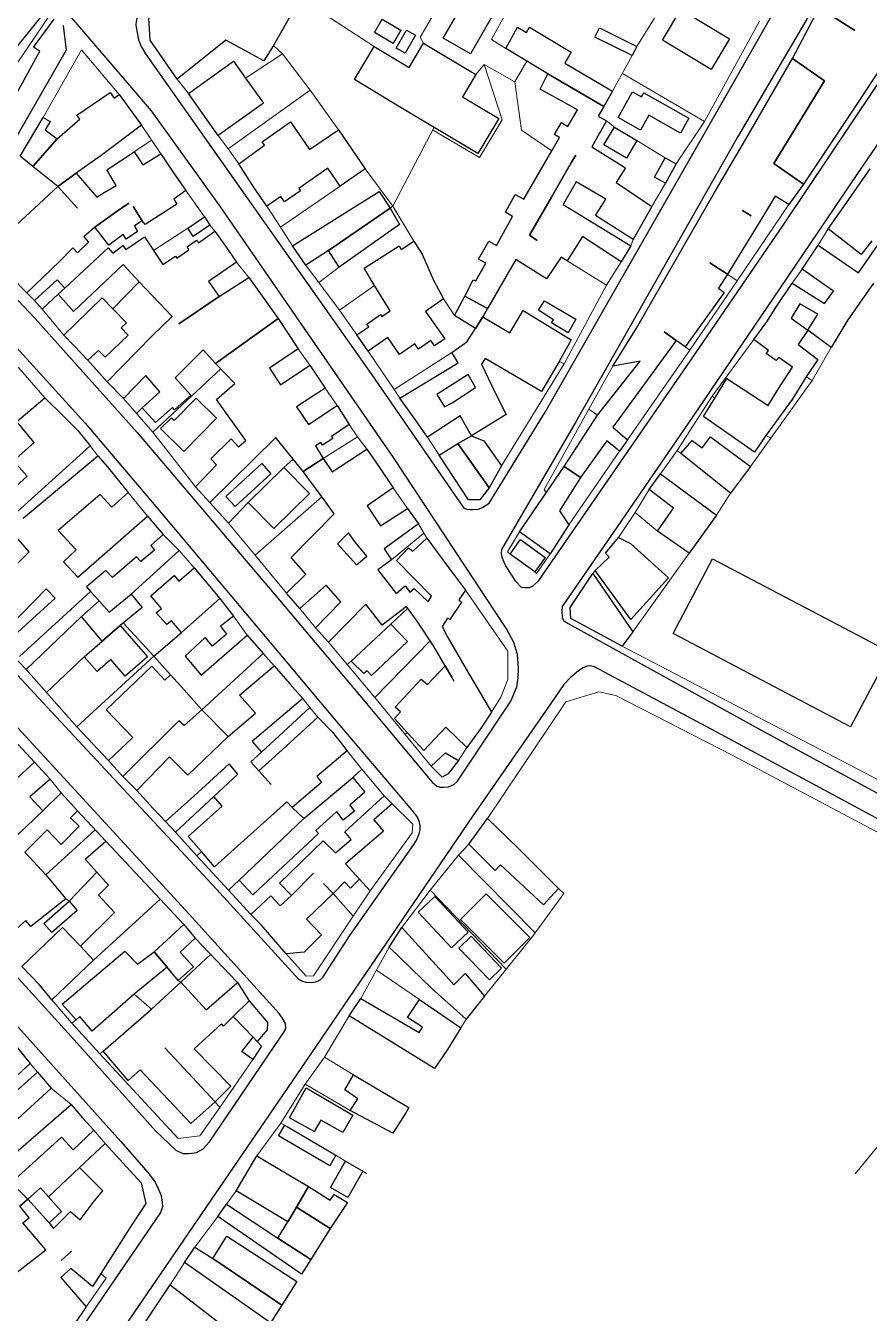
# Model space of a CAD drawing. Header units: metres. Extents: x -1319 to 2200, y -1209 to 1268.
# Drawn here: x -565.9 to -383, y 170 to 449.1 of the extents above; entities that cross this region are included whole.
import ezdxf

# ---------------------------------------------------------------- set-up
doc = ezdxf.new("R2010")
doc.units = ezdxf.units.M
for name, color, linetype, lineweight, true_color in [('CLADIRI_CONTUR', 7, 'Continuous', 25, 0x4b5962), ('PARCELE_CONTUR', 7, 'Continuous', 13, 0xb58c63), ('STRAZI', 7, 'Continuous', 25, 0xc4cccb)]:
    doc.layers.add(name, color=color, linetype=linetype, lineweight=lineweight, true_color=true_color)

msp = doc.modelspace()

# ---------------------------------------------------------------- linework, layer by layer
at = {"layer": 'CLADIRI_CONTUR'}
for points in [[(-521.8, 454.57), (-516.42, 451.51), (-515.4, 453.63), (-514.48, 455.29), (-530.92, 465.02), (-528.87, 468.51), (-526.73, 471.82), (-517.47, 466.16), (-519.48, 462.86), (-506.41, 455.02), (-509.15, 450.09), (-512.18, 444.77), (-514.28, 441.46), (-522.48, 445.91), (-533.05, 437.46), (-538.92, 445.91), (-539.22, 450.72), (-535.13, 457.99), (-533.02, 461.46), (-521.8, 454.57)], [(-417.26, 439.57), (-427.82, 445.9), (-423.83, 452.56), (-413.27, 446.24), (-417.26, 439.57)], [(-386.13, 448.01), (-386.13, 448.01), (-393.86, 452.97), (-386.13, 448.01)], [(-490.29, 447.56), (-488.6, 450.45), (-484.55, 448.08), (-486.24, 445.19), (-490.29, 447.56)], [(-481.36, 447), (-483.64, 443.08), (-485.58, 444.21), (-483.31, 448.13), (-481.36, 447)], [(-449.02, 440.95), (-438.66, 434.85), (-440.5, 431.57), (-452.68, 438.6), (-461.76, 444.11), (-459.25, 448.76), (-457.34, 447.62), (-456.65, 448.75), (-447.6, 443.33), (-449.02, 440.95)], [(-434.38, 442.6), (-442.47, 446.6), (-441.48, 448.58), (-433.4, 444.59), (-434.38, 442.6)], [(-484.46, 431.3), (-494.61, 437.37), (-490.31, 444.54), (-482.77, 440.03), (-479.62, 445.28), (-468.27, 438.48), (-471.18, 433.63), (-463.34, 428.93), (-467.87, 421.36), (-484.46, 431.3)], [(-514.33, 432.24), (-524.14, 425.26), (-528.03, 430.72), (-530.64, 434.38), (-520.83, 441.37), (-518.22, 437.71), (-514.33, 432.24)], [(-422.89, 379.48), (-424.82, 380.82), (-438.59, 362.02), (-435.4, 359.33), (-437.11, 356.87), (-439.87, 359.1), (-445.63, 351.11), (-449.12, 353.5), (-441.92, 364.67), (-432.68, 376.37), (-438.59, 375.24), (-433.44, 383.53), (-416.54, 412.9), (-410.26, 423.64), (-399.61, 441.99), (-392.68, 437.1), (-403.65, 419.22), (-397.23, 414.72), (-400.41, 410.33), (-403.36, 412.11), (-406.7, 406.65), (-406.7, 406.65), (-413.72, 395.24), (-417.55, 397.7), (-413.72, 395.24), (-415.69, 392.17), (-414.44, 391.26), (-422.89, 379.48)], [(-439.92, 428.45), (-443.17, 422.84), (-435.8, 418.29), (-437.87, 415.06), (-437.87, 415.06), (-437.87, 415.06), (-430.11, 409.91), (-434.16, 402.71), (-442.34, 407.94), (-440.11, 411.5), (-446.56, 415.23), (-449.38, 410.34), (-434.65, 401.35), (-436.77, 397.9), (-445.18, 403.35), (-448.46, 398.09), (-449.8, 398.9), (-452.96, 394.23), (-459.63, 398.39), (-465.74, 387.79), (-470.66, 390.46), (-468.89, 394.01), (-468.26, 393.73), (-466.1, 397.61), (-467.69, 398.43), (-465.45, 402.37), (-463.81, 401.42), (-460.36, 407.69), (-461.87, 408.62), (-459.73, 412.5), (-457.88, 411.5), (-451.8, 421.93), (-450.15, 424.8), (-451.26, 425.49), (-449.69, 428.09), (-448.36, 427.22), (-446.24, 430.81), (-454.36, 435.34), (-452.68, 438.6), (-440.5, 431.57), (-441.73, 429.46), (-439.92, 428.45)], [(-554.97, 417.07), (-558.94, 414.24), (-564.35, 418.52), (-559.08, 424.52), (-554.18, 428.81), (-554.81, 429.69), (-547.59, 434.6), (-546.76, 433.33), (-545.62, 434.12), (-540.77, 427.51), (-549.28, 421.16), (-554.97, 417.07)], [(-430.75, 429.65), (-432.57, 426.43), (-437.43, 429.17), (-434.31, 434.71), (-432.36, 433.62), (-431.85, 434.51), (-422.08, 429), (-423.89, 425.79), (-430.75, 429.65)], [(-560.6, 428.31), (-561.72, 426.53), (-559.08, 424.52), (-564.35, 418.52), (-567.09, 420.82), (-562.13, 429.19), (-560.6, 428.31)], [(-516.36, 413.92), (-519.68, 419.15), (-514.11, 423.16), (-514.6, 423.92), (-508.49, 428.25), (-504.36, 422.22), (-498.11, 426.53), (-492.26, 418.07), (-497.69, 414.32), (-500.36, 418.17), (-506.7, 413.79), (-506.35, 413.28), (-509.78, 410.91), (-510.56, 412.04), (-513.61, 409.93), (-516.36, 413.92)], [(-433.35, 424.18), (-435.59, 420.37), (-440.5, 423.26), (-438.25, 427.07), (-433.35, 424.18)], [(-446.62, 421.04), (-447.56, 419.47), (-451.9, 411.88), (-447.56, 419.47), (-446.62, 421.04)], [(-427.14, 414.93), (-429.52, 416.24), (-427.21, 420.44), (-424.83, 419.14), (-427.14, 414.93)], [(-505.15, 397.16), (-508.07, 401.37), (-489.28, 413.11), (-486.9, 409.49), (-500.23, 400.36), (-505.15, 397.16)], [(-456.65, 403.63), (-455.01, 402.5), (-456.65, 403.63), (-451.9, 411.88), (-456.65, 403.63)], [(-525.95, 405.84), (-529.57, 403.38), (-530.79, 405.18), (-527.17, 407.64), (-525.95, 405.84)], [(-486.9, 409.49), (-484.85, 406.01), (-497.96, 396.76), (-500.23, 400.36), (-486.9, 409.49)], [(-410.43, 409.04), (-410.43, 409.04), (-410.43, 409.04), (-410.43, 409.04)], [(-408.61, 407.88), (-410.43, 409.04), (-410.43, 409.04), (-408.61, 407.88)], [(-536.16, 397.27), (-533.4, 399.09), (-533.16, 398.67), (-530.51, 400.45), (-530.92, 401.11), (-528.87, 402.59), (-528.44, 401.99), (-524.92, 404.53), (-522.57, 401.28), (-520.2, 397.8), (-526.28, 393.62), (-523.97, 390.36), (-532.68, 384.45), (-523.97, 390.36), (-517.53, 394.49), (-511.17, 385.62), (-524.76, 375.85), (-527.45, 378.78), (-533.47, 372.72), (-530.09, 368.96), (-533.62, 365.78), (-534.11, 366.32), (-537.77, 363.03), (-540.67, 366.25), (-536.86, 369.68), (-539.84, 373.24), (-544.74, 368.27), (-548.25, 371.88), (-538.47, 381.87), (-534.12, 386), (-541.29, 393.57), (-541.29, 393.57), (-544.77, 397.34), (-555.53, 387.13), (-558.84, 390.88), (-557.41, 392.16), (-548.06, 400.89), (-547, 399.76), (-544.87, 401.4), (-544.22, 400.53), (-540.12, 403.27), (-536.16, 397.27), (-536.16, 397.27), (-536.16, 397.27)], [(-477.26, 379.64), (-478.07, 380.81), (-480.74, 378.95), (-481.52, 380.09), (-484.83, 377.79), (-487.39, 381.47), (-491.65, 378.52), (-494.09, 382.03), (-491.52, 383.82), (-491.92, 384.38), (-488.94, 386.45), (-488.66, 386.05), (-486.88, 387.29), (-490.27, 392.72), (-492.52, 396.48), (-484.91, 401.32), (-484.46, 400.54), (-481.75, 402.38), (-479.93, 399.56), (-477.51, 393.88), (-475.34, 389.84), (-479.21, 387.15), (-475.05, 381.17), (-477.26, 379.64)], [(-559.1, 393.99), (-557.41, 392.16), (-558.84, 390.88), (-562.32, 387.64), (-564, 389.47), (-559.1, 393.99)], [(-550.16, 378.7), (-552.41, 376.54), (-555.4, 379.65), (-557.68, 382.02), (-549.31, 390.07), (-547.03, 387.7), (-544.08, 384.63), (-545.2, 383.56), (-543.71, 382.01), (-548.71, 377.19), (-550.16, 378.7)], [(-470.66, 390.46), (-465.74, 387.79), (-466.74, 385.94), (-468.34, 383.41), (-472.91, 386.27), (-470.66, 390.46)], [(-446.59, 385.42), (-448.26, 382.49), (-451.91, 384.64), (-451.48, 385.33), (-454.73, 387.39), (-453.41, 389.44), (-446.59, 385.42)], [(-501.91, 358.73), (-503.06, 358.03), (-501.43, 355.27), (-505.71, 352.47), (-510.65, 358.47), (-511.64, 359.83), (-511.64, 359.83), (-525.97, 345.72), (-529.07, 349.09), (-524.55, 353.88), (-525.79, 355.19), (-521.39, 359.53), (-519.73, 357.81), (-518.17, 359.13), (-524.57, 368.07), (-520.56, 371.52), (-524.76, 375.85), (-511.17, 385.62), (-506.79, 379.05), (-513.02, 374.81), (-510.69, 371.25), (-504.33, 375.47), (-500.96, 370.48), (-507.17, 366.42), (-504.6, 362.6), (-504.6, 362.6), (-498.38, 366.71), (-495.77, 362.65), (-499.6, 360.04), (-499.33, 359.61), (-501.57, 358.17), (-501.91, 358.73)], [(-467.06, 375.69), (-467.06, 375.69), (-467.06, 375.69), (-464.07, 369.51), (-464.07, 369.51), (-461.68, 364.78), (-469.26, 360.2), (-471.72, 364.48), (-478.78, 359.85), (-481.09, 363.22), (-481.09, 363.22), (-484.75, 368.31), (-472.14, 375.96), (-473.5, 378.23), (-470.21, 380.51), (-468.34, 383.41), (-466.74, 385.94), (-462.48, 383.4), (-462.48, 383.4), (-460.91, 382.46), (-458.06, 387.31), (-447.61, 381), (-450.25, 376.25), (-454.05, 369.75), (-466.28, 376.91), (-467.06, 375.69)], [(-427.47, 382.74), (-427.47, 382.74), (-424.82, 380.82), (-427.47, 382.74)], [(-469.98, 373.49), (-476.74, 369.15), (-475.09, 366.44), (-473.42, 367.35), (-468.39, 370.68), (-469.98, 373.49)], [(-583.47, 332.6), (-586.51, 335.82), (-589.49, 338.88), (-575.31, 352.4), (-572.05, 348.93), (-570.38, 347.09), (-565.57, 351.42), (-568.57, 354.76), (-564.11, 358.72), (-567.86, 363.26), (-561.75, 368.42), (-557.74, 364.42), (-554.61, 361.29), (-554.61, 361.29), (-551.94, 357.99), (-567.69, 343.74), (-569.45, 345.89), (-583.47, 332.6)], [(-534.33, 364.1), (-533.7, 363.48), (-528.95, 368.32), (-524.54, 363.98), (-531.62, 356.78), (-536.66, 361.74), (-534.33, 364.1)], [(-469.26, 360.2), (-466.55, 359.06), (-462.73, 353.63), (-465.4, 348.93), (-472.19, 358.47), (-469.26, 360.2)], [(-485.54, 326), (-483.65, 327.64), (-482.6, 326.31), (-481.69, 327.07), (-478.61, 324.16), (-477.88, 325.42), (-485.53, 333.12), (-482.89, 335.89), (-481.97, 335.15), (-478.92, 338.01), (-474.2, 331.63), (-470.53, 326.72), (-471.99, 324.6), (-471.38, 324.13), (-473.94, 320.34), (-474.45, 320.64), (-475.58, 318.86), (-474.39, 316.46), (-470.36, 309.61), (-464.93, 300.28), (-467.28, 296.68), (-470.24, 292.61), (-474.78, 297.04), (-479.59, 291.96), (-483.22, 295.83), (-483.22, 295.83), (-485.95, 298.88), (-484.66, 300.36), (-485.76, 301.38), (-480.12, 307.44), (-478.77, 306.25), (-474.93, 310.3), (-477.44, 314.64), (-481.04, 320.02), (-481.04, 320.02), (-483.36, 323.21), (-488.59, 319.12), (-492.14, 323.69), (-500.28, 315.42), (-503.1, 318.55), (-497.56, 324.15), (-500.76, 327.78), (-506.48, 322.75), (-509.36, 326.04), (-505.14, 330.16), (-508.36, 333.77), (-499.01, 343.29), (-500.86, 345.78), (-505.71, 352.47), (-501.43, 355.27), (-499.47, 352.33), (-491.93, 357.3), (-489.31, 353.55), (-486.21, 348.93), (-491.89, 344.96), (-488.97, 340.68), (-483.12, 344.45), (-480.72, 341.06), (-488.14, 335.68), (-486.62, 333.26), (-489.54, 331.13), (-485.54, 326)], [(-467.4, 346.3), (-469.92, 346.32), (-476.23, 355.96), (-472.19, 358.47), (-465.4, 348.93), (-467.4, 346.3)], [(-408.76, 353.49), (-410.67, 350.94), (-413.08, 347.74), (-423.87, 356.37), (-421.39, 359.14), (-419.19, 357.55), (-419.19, 357.55), (-417.37, 359.97), (-408.76, 353.49)], [(-514.73, 354.16), (-512.72, 351.96), (-520.52, 344.83), (-522.53, 347.04), (-514.73, 354.16)], [(-509.92, 353.32), (-504.39, 347.68), (-512.11, 340.1), (-517.64, 345.74), (-509.92, 353.32)], [(-453.05, 347.78), (-449.12, 353.5), (-445.63, 351.11), (-450.14, 343.88), (-448.09, 340.87), (-452.18, 334.62), (-458.83, 339.35), (-453.05, 347.78)], [(-422.03, 334.77), (-428.9, 339.52), (-425.44, 344.5), (-430.7, 348.5), (-428.28, 351.96), (-416.12, 342.98), (-422.03, 334.77)], [(-491.96, 334.09), (-494.39, 337.04), (-495.94, 339.16), (-498.32, 336.76), (-498.32, 336.76), (-494.14, 332.23), (-491.96, 334.09)], [(-460.87, 334.53), (-458.58, 337.69), (-453.24, 333.82), (-455.53, 330.67), (-460.87, 334.53)], [(-426.48, 329.41), (-434.66, 320.32), (-442.39, 330.96), (-439.41, 333.84), (-440.19, 334.71), (-437.32, 338.14), (-434.77, 336.84), (-426.48, 329.41)], [(-378.47, 313.31), (-387.01, 297.07), (-425.49, 317.3), (-416.95, 333.53), (-378.47, 313.31)], [(-532.71, 328.67), (-529.41, 331.52), (-523.81, 324.88), (-532.12, 317.57), (-534.27, 320.1), (-535.32, 319.24), (-537.61, 321.82), (-536.49, 322.73), (-538.81, 325.45), (-533.7, 329.91), (-532.71, 328.67)], [(-436.55, 314.57), (-447.72, 320.55), (-447.87, 322.94), (-442.91, 330.36), (-434.21, 317.69), (-436.55, 314.57)], [(-543.03, 325.86), (-540.66, 322.96), (-545.43, 319.06), (-549.33, 315.65), (-553.84, 321.02), (-549.96, 324.41), (-547.8, 321.96), (-543.03, 325.86)], [(-523.65, 318.93), (-522.39, 317.15), (-525.41, 314.55), (-526.98, 316.44), (-531.34, 312.41), (-527.87, 308.28), (-517.89, 316.95), (-514.43, 312.96), (-527.7, 300.81), (-531.55, 305.09), (-534.52, 308.35), (-538.15, 312.38), (-532.12, 317.57), (-523.81, 324.88), (-520.86, 321.09), (-523.65, 318.93)], [(-539.52, 312.29), (-544.35, 308.08), (-547.49, 311.66), (-550.45, 309.07), (-553.23, 312.25), (-545.43, 319.06), (-539.52, 312.29)], [(-483.12, 315.6), (-490.92, 308.22), (-491.87, 309.23), (-492.57, 308.64), (-495.35, 311.35), (-486.71, 319.38), (-483.12, 315.6)], [(-548.45, 300.81), (-538.53, 310.25), (-535.75, 307.24), (-534.52, 308.35), (-531.55, 305.09), (-531.55, 305.09), (-527.7, 300.81), (-531.58, 297.37), (-532.72, 298.39), (-544.87, 286.35), (-547.93, 289.81), (-542.66, 294.75), (-548.45, 300.81)], [(-534.75, 290.56), (-530.78, 286.61), (-522.02, 294.98), (-516.08, 300.06), (-519.52, 303.97), (-512.01, 310.34), (-508.66, 306.44), (-508.66, 306.44), (-505.84, 303.22), (-516.79, 293.93), (-514.76, 291.62), (-517.08, 289.49), (-515.39, 287.58), (-512.69, 284.58), (-512.69, 284.58), (-515.39, 287.58), (-510.27, 292.14), (-502.53, 299.21), (-499.36, 295.97), (-496.21, 291.9), (-502.8, 286.34), (-501.78, 284.99), (-508.15, 279.61), (-509.26, 280.83), (-525, 266.77), (-527.77, 270.07), (-530.7, 273.35), (-523.32, 279.92), (-525.11, 282), (-519.91, 286.86), (-521.81, 289.04), (-529.46, 282.09), (-535.63, 276.59), (-538.37, 279.49), (-541.83, 283.29), (-534.75, 290.56)], [(-473.44, 307.71), (-473.07, 307), (-473.44, 307.71), (-474.93, 310.3), (-473.44, 307.71)], [(-474.26, 286.88), (-475.6, 286.2), (-477.98, 288.6), (-474.89, 291.45), (-472.03, 289.8), (-474.26, 286.88)], [(-519.59, 263.89), (-505.6, 277.25), (-495, 286.14), (-492.36, 282.95), (-495.62, 280.14), (-494.63, 278.82), (-497.05, 276.87), (-498.46, 278.75), (-503.02, 274.62), (-502.41, 273.99), (-516.67, 260.68), (-519.59, 263.89)], [(-576.78, 260.13), (-579.62, 263.19), (-577.27, 265.23), (-565.93, 275.29), (-563.77, 277.34), (-562.23, 278.87), (-558.2, 282.77), (-554.65, 278.85), (-556.19, 277.39), (-554.29, 275.56), (-558.24, 271.61), (-561.24, 274.74), (-566.11, 269.94), (-561.57, 265.04), (-557.2, 259.8), (-564.79, 253.82), (-565.86, 255.1), (-569.11, 252.19), (-571.86, 255.23), (-568.93, 258.08), (-573.39, 263.21), (-576.78, 260.13)], [(-496.77, 263.46), (-499.27, 261), (-501.35, 263.14), (-499.27, 261), (-505.03, 255.38), (-501.74, 252), (-505.56, 248.28), (-509.42, 247.9), (-514.88, 254.19), (-517.12, 256.4), (-512.78, 260.47), (-510.71, 258.27), (-508.24, 260.51), (-510.84, 263.2), (-501.41, 272.37), (-498.74, 269.8), (-495.34, 272.65), (-496.7, 274.35), (-488.21, 282.15), (-486.44, 280.42), (-490.38, 276.93), (-488.33, 274.48), (-496.59, 267.43), (-493.53, 264.05), (-495.49, 262.13), (-496.77, 263.46)], [(-469.78, 271.63), (-465.75, 277.19), (-459.16, 270.86), (-450.38, 262.07), (-453.64, 258.48), (-462.92, 267.18), (-464.11, 265.95), (-469.78, 271.63)], [(-548.55, 272.33), (-536.76, 259.77), (-541.27, 255.63), (-541.27, 255.63), (-551.19, 246.48), (-554.05, 249.52), (-546.64, 256.87), (-550.13, 260.57), (-547.94, 262.78), (-553.02, 268.38), (-548.55, 272.33)], [(-503.5, 265.34), (-503.5, 265.34), (-508.24, 260.51), (-503.5, 265.34)], [(-473.6, 249.16), (-480.82, 256.93), (-477.16, 260.32), (-469.94, 252.55), (-473.6, 249.16)], [(-462.18, 245.86), (-471.63, 255.3), (-466.03, 260.9), (-456.58, 251.46), (-462.18, 245.86)], [(-554.74, 257.28), (-560.27, 252.48), (-562.01, 254.48), (-556.48, 259.28), (-554.74, 257.28)], [(-532.83, 242.1), (-535.21, 244.99), (-538.08, 248.35), (-531.64, 254.24), (-529.13, 251.3), (-532.4, 248.24), (-529.56, 245.09), (-532.83, 242.1)], [(-557.92, 253.57), (-554.05, 249.52), (-551.19, 246.48), (-560.24, 237.91), (-562.87, 241.1), (-566.74, 245.16), (-557.92, 253.57)], [(-470.64, 243.64), (-466.4, 238.7), (-470.42, 233.76), (-477.76, 240.33), (-487.06, 249.33), (-484.31, 253.58), (-474.72, 243.07), (-473.07, 241.17), (-470.64, 243.64)], [(-471.98, 249.15), (-469.34, 251.68), (-462.71, 244.76), (-465.35, 242.23), (-471.98, 249.15)], [(-544.39, 248.48), (-541.7, 245.64), (-538.08, 248.35), (-535.21, 244.99), (-542.36, 239.13), (-542.36, 239.13), (-551.5, 231.13), (-554.2, 234.28), (-554.99, 233.56), (-558.01, 236.94), (-544.39, 248.48)], [(-517.47, 237.73), (-520.91, 234.31), (-523.04, 232.2), (-523.46, 232.7), (-529.35, 227.26), (-521.42, 219.21), (-524.83, 215.84), (-530.12, 211.12), (-541.1, 222.74), (-543.7, 220.4), (-549.12, 226.8), (-538.66, 235.9), (-532.29, 241.76), (-526.75, 235.73), (-519.98, 241.66), (-517.47, 237.73)], [(-515.73, 228.91), (-516.55, 229.79), (-520.91, 234.31), (-517.47, 237.73), (-513.5, 233.01), (-513.54, 231.4), (-515.73, 228.91)], [(-471.52, 231.87), (-474.45, 227.15), (-477.24, 223), (-495.8, 234.43), (-493.27, 238.2), (-480.6, 230.84), (-479.86, 231.97), (-483.14, 234.12), (-480.49, 237.98), (-471.52, 231.87)], [(-516.55, 229.79), (-515.73, 228.91), (-514.81, 227.88), (-516.66, 224.98), (-519.03, 226.72), (-516.55, 229.79)], [(-532.61, 224.17), (-535.77, 227.48), (-532.61, 224.17), (-524.83, 215.84), (-532.61, 224.17)], [(-560.39, 218.76), (-569.42, 210.46), (-572.46, 214.15), (-563.37, 222.27), (-560.39, 218.76)], [(-496.74, 218.4), (-494.81, 221.69), (-482.84, 214.55), (-483.45, 213.39), (-486.3, 209), (-495.52, 213.94), (-493.89, 216.49), (-496.74, 218.4)], [(-501.91, 211.84), (-503.37, 209.39), (-508.68, 212.35), (-505.06, 218.87), (-494.95, 212.9), (-497.15, 209.13), (-501.91, 211.84)], [(-498.63, 204.21), (-499.98, 201.92), (-511.07, 208.43), (-509.72, 210.72), (-498.63, 204.21)], [(-520.28, 196.49), (-518.4, 199.67), (-515.79, 204.08), (-504.55, 197.42), (-507.16, 193.01), (-509.04, 189.83), (-520.28, 196.49)], [(-499.84, 197.22), (-496.55, 202.93), (-492.79, 200.76), (-496.08, 195.05), (-499.84, 197.22)], [(-562.7, 197.14), (-558.12, 192.02), (-560.84, 189.59), (-565.42, 194.72), (-562.7, 197.14)], [(-499.91, 194.49), (-499.02, 195.72), (-496.16, 193.99), (-499.86, 188.36), (-507.16, 193.01), (-504.55, 197.42), (-499.91, 194.49)], [(-504.07, 181.66), (-506.09, 178.46), (-524.24, 190.93), (-522.4, 193.59), (-511.25, 186.27), (-504.07, 181.66)], [(-499.86, 188.36), (-504.07, 181.66), (-511.25, 186.27), (-509.04, 189.83), (-507.16, 193.01), (-499.86, 188.36)], [(-512.79, 167.91), (-531.5, 180.99), (-529.21, 184.31), (-525.33, 181.88), (-510.36, 171.72), (-512.79, 167.91)], [(-525.33, 181.88), (-522.33, 186.66), (-507.12, 176.83), (-510.36, 171.72), (-525.33, 181.88)], [(-556.02, 183.46), (-558.26, 181.44), (-556.02, 183.46), (-556.02, 183.46)], [(-527.12, 155.1), (-545.06, 160.45), (-534.59, 176.11), (-520.53, 165.31), (-527.12, 155.1)]]:
    msp.add_lwpolyline(points, close=True, dxfattribs=at)
for points in [[(-378.31, 443.24), (-385.53, 432.24), (-397.23, 414.72), (-403.65, 419.22), (-392.68, 437.1), (-392.68, 437.1), (-399.61, 441.99), (-393.86, 452.97), (-391.47, 457.03), (-388.59, 455.28), (-381.49, 466.8), (-384.48, 468.52), (-382.36, 472.29)], [(-561.78, 452.09), (-571.07, 440.53), (-575.08, 436.18), (-572.8, 433.56), (-572.8, 433.56), (-569.99, 430.49), (-562.88, 443.52), (-564.24, 444.43), (-559.77, 450.51)], [(-557.76, 449.08), (-557.14, 443.74), (-568.92, 423.25)], [(-571, 403.03), (-558.94, 414.24), (-554.69, 409.53), (-558.94, 414.24), (-554.97, 417.07), (-550.48, 411.91), (-548.91, 412.9), (-546.3, 414.46), (-548.34, 417.86), (-542.41, 421.7), (-540.51, 418.88), (-536.63, 421.28), (-533.83, 417.18), (-531.18, 413.36), (-531.18, 413.36), (-533.8, 411.48), (-533.12, 410.39), (-540.04, 405.96), (-540.63, 406.8), (-542.61, 409.9), (-540.63, 406.8), (-542.33, 405.67), (-541.64, 404.46), (-544.12, 402.83), (-544.75, 403.82), (-547.88, 401.53), (-550.92, 405.39), (-546.31, 408.73), (-543.58, 410.58), (-546.31, 408.73), (-546.31, 408.73), (-550.92, 405.39), (-553.3, 403.27), (-552.33, 402.14), (-554.68, 399.83), (-555.7, 400.89), (-558.56, 397.96), (-565.67, 391.13), (-569.04, 394.63)], [(-382.42, 402.4), (-384.69, 399.44), (-391.91, 405.04), (-388.38, 409.98), (-388.38, 409.98), (-382.76, 418.05)], [(-382.02, 393.28), (-387.59, 385.31), (-391.23, 379.31), (-396.28, 383.08), (-394.14, 386.52), (-394.14, 386.52), (-398, 388.76), (-399.88, 385.67), (-396.28, 383.08), (-398.4, 379.97), (-394.14, 376.72), (-396.68, 372.94), (-396.68, 372.94), (-399.69, 368.04), (-405.37, 360.27), (-405.37, 360.27), (-407.87, 356.63), (-418.91, 364.36), (-416.46, 368.32), (-413.89, 372.59), (-404.91, 366.77), (-402.86, 370.04), (-399.63, 375.05), (-402.58, 377.16), (-403.16, 376.5), (-405.34, 378.01), (-404.84, 378.64), (-407.97, 381.07), (-405.2, 384.91), (-403.21, 387.98), (-399.71, 393.23), (-392.68, 388.85), (-390.7, 391.56), (-397.52, 396.3), (-394.05, 401.53), (-385.31, 395.47), (-381.2, 401.41)], [(-566.47, 342.29), (-550.27, 355.84), (-548.26, 353.55), (-543.68, 347.91), (-547.27, 344.73), (-549.76, 347.43), (-558.85, 339.62), (-554.99, 335.43), (-557.72, 332.85), (-554.64, 329.52), (-539.52, 342.73), (-536.08, 338.81), (-538.77, 336.43), (-537.96, 335.41), (-540.93, 332.9), (-541.91, 333.96), (-547.11, 329.46), (-547.11, 329.46), (-548.54, 330.97), (-552.72, 327.44), (-551.84, 326.46), (-567.25, 312.3)], [(-577.91, 322.36), (-565.17, 335.03), (-568.45, 338.79)], [(-570.05, 315.35), (-559.53, 325), (-561.49, 327.03), (-572.16, 316.12)], [(-572.25, 281.91), (-563.99, 289.45), (-560.62, 285.72), (-565.01, 281.95), (-562.23, 278.87), (-562.23, 278.87), (-563.77, 277.34), (-565.93, 275.29)], [(-567.7, 227.5), (-564.92, 224.09), (-573.89, 215.95)], [(-568.05, 204.82), (-556.07, 215.21), (-553.62, 212.35), (-551.16, 209.65), (-555.65, 205.43), (-558.17, 208.18), (-569.07, 198.22)], [(-570.02, 177.14), (-561.58, 183.72), (-566.54, 189.57), (-565.19, 190.67), (-567.22, 193.19), (-565.42, 194.72), (-560.84, 189.59), (-559.87, 188.34), (-556.17, 192), (-554.12, 190.24), (-551.08, 194.31), (-549.18, 196.48), (-554.23, 201.54), (-548.7, 206.81), (-540.87, 198.28), (-539.85, 193.74), (-543.32, 188.49), (-549.62, 178.57), (-551.41, 175.78), (-556.15, 179.71), (-558.28, 177.74), (-558.28, 177.74), (-552.77, 171.34), (-556.72, 165.63)], [(-569.07, 198.22), (-565.42, 194.72), (-567.22, 193.19)]]:
    msp.add_lwpolyline(points, dxfattribs=at)
at = {"layer": 'PARCELE_CONTUR'}
for points in [[(-451.33, 470.98), (-464.93, 446.05), (-461.76, 444.11)], [(-506.41, 455.02), (-490.31, 444.54)], [(-425.97, 456.46), (-433.4, 444.59)], [(-477.05, 452.23), (-480.36, 446.6), (-479.62, 445.28)], [(-572.8, 433.56), (-560.77, 451.3)], [(-436.52, 438.72), (-418.69, 428.31), (-406.76, 450.04)], [(-562.13, 429.19), (-553.78, 443.86), (-545.62, 434.12)], [(-512.18, 444.77), (-510.19, 442.98)], [(-518.22, 437.71), (-510.19, 442.98), (-504.25, 435.06)], [(-457.22, 441.35), (-459.85, 436.87), (-458.42, 426.43), (-451.8, 421.93)], [(-434.38, 442.6), (-438.66, 434.85)], [(-459.85, 436.87), (-466.47, 440.69), (-462.55, 428.66), (-467.48, 420.49), (-477.66, 426.48)], [(-466.47, 440.69), (-468.27, 438.48)], [(-533.05, 437.46), (-530.64, 434.38)], [(-519.68, 419.15), (-522, 422.37), (-504.25, 435.06), (-498.11, 426.53)], [(-540.77, 427.51), (-536.63, 421.28)], [(-486.28, 409.94), (-477.36, 427.05)], [(-439.92, 428.45), (-438.25, 427.07)], [(-418.69, 428.31), (-424.83, 419.14)], [(-542.41, 421.7), (-538.62, 424.27)], [(-524.14, 425.26), (-522, 422.37)], [(-433.35, 424.18), (-427.21, 420.44)], [(-492.26, 418.07), (-486.28, 409.94)], [(-531.18, 413.36), (-527.17, 407.64)], [(-497.69, 414.32), (-510.63, 405.42), (-508.07, 401.37)], [(-427.14, 414.93), (-430.11, 409.91)], [(-400.41, 410.33), (-411.63, 393.78)], [(-513.61, 409.93), (-510.63, 405.42)], [(-481.75, 402.38), (-486.28, 409.94), (-486.9, 409.49)], [(-530.79, 405.18), (-538.21, 400.37)], [(-525.95, 405.84), (-524.92, 404.53)], [(-391.91, 405.04), (-394.05, 401.53)], [(-434.16, 402.71), (-434.65, 401.35)], [(-520.2, 397.8), (-517.53, 394.49)], [(-505.15, 397.16), (-497.88, 387.39)], [(-497.96, 396.76), (-502.37, 393.42)], [(-448.46, 398.09), (-439.99, 392.85), (-436.77, 397.9)], [(-397.52, 396.3), (-399.71, 393.23)], [(-547.03, 387.7), (-541.29, 393.57)], [(-413.72, 395.24), (-411.63, 393.78), (-421.87, 378.73)], [(-565.67, 391.13), (-564, 389.47)], [(-490.27, 392.72), (-497.88, 387.39), (-494.09, 382.03)], [(-439.99, 392.85), (-449.13, 375.75), (-450.25, 376.25)], [(-475.34, 389.84), (-472.91, 386.27)], [(-562.32, 387.64), (-557.68, 382.02)], [(-407.97, 381.07), (-417.06, 368.79)], [(-506.79, 379.05), (-504.33, 375.47)], [(-491.65, 378.52), (-486.01, 370.24)], [(-473.5, 378.23), (-486.01, 370.24), (-484.75, 368.31)], [(-422.89, 379.48), (-421.87, 378.73), (-435.4, 359.33)], [(-396.68, 372.94), (-395.33, 372.18), (-391.23, 379.31)], [(-569.29, 373.31), (-567.45, 374.95), (-561.75, 368.42)], [(-552.41, 376.54), (-548.25, 371.88)], [(-523.63, 374.68), (-538.35, 360.96), (-529.07, 349.09)], [(-449.13, 375.75), (-462.73, 353.63)], [(-438.59, 375.24), (-443.77, 365.98), (-441.92, 364.67)], [(-405.37, 360.27), (-404.34, 359.66), (-395.33, 372.18)], [(-500.96, 370.48), (-498.38, 366.71)], [(-423.87, 356.37), (-424.64, 356.98), (-417.06, 368.79), (-416.46, 368.32)], [(-544.74, 368.27), (-538.35, 360.96)], [(-540.67, 366.25), (-541.91, 365.04)], [(-443.77, 365.98), (-453.48, 348.53), (-453.05, 347.78)], [(-495.77, 362.65), (-493.94, 359.97), (-501.43, 355.27)], [(-551.94, 357.99), (-550.27, 355.84)], [(-493.94, 359.97), (-491.93, 357.3)], [(-478.78, 359.85), (-476.23, 355.96)], [(-408.76, 353.49), (-404.34, 359.66)], [(-509.92, 353.32), (-507.91, 355.14)], [(-437.11, 356.87), (-448.09, 340.87)], [(-424.64, 356.98), (-428.28, 351.96)], [(-486.21, 348.93), (-483.12, 344.45)], [(-543.68, 347.91), (-539.52, 342.73)], [(-509.36, 326.04), (-516.16, 334.29), (-501.7, 346.94)], [(-430.7, 348.5), (-433.75, 343.58), (-428.9, 339.52)], [(-413.08, 347.74), (-416.12, 342.98)], [(-525.97, 345.72), (-521.97, 341.24)], [(-517.64, 345.74), (-521.97, 341.24), (-516.16, 334.29)], [(-437.32, 338.14), (-433.75, 343.58)], [(-480.72, 341.06), (-478.92, 338.01)], [(-536.08, 338.81), (-532.66, 335.28)], [(-486.62, 333.26), (-479.54, 339.07)], [(-458.83, 339.35), (-461.43, 335.01), (-460.87, 334.53)], [(-543.03, 325.86), (-532.66, 335.28), (-529.41, 331.52)], [(-452.18, 334.62), (-455.16, 330.35), (-455.53, 330.67)], [(-422.03, 334.77), (-434.21, 317.69)], [(-442.39, 330.96), (-442.91, 330.36)], [(-470.53, 326.72), (-461.39, 313.51), (-461.39, 307.33), (-462.84, 303.55), (-464.93, 300.28)], [(-551.84, 326.46), (-549.96, 324.41)], [(-572.16, 316.12), (-565.83, 309.5), (-553.84, 321.02)], [(-520.86, 321.09), (-517.89, 316.95)], [(-506.48, 322.75), (-503.1, 318.55)], [(-486.71, 319.38), (-483.05, 322.79)], [(-538.15, 312.38), (-544.76, 319.6)], [(-500.28, 315.42), (-490.22, 303.47)], [(-478.17, 315.74), (-490.22, 303.47), (-483.61, 295.43)], [(-514.43, 312.96), (-512.01, 310.34)], [(-436.55, 314.57), (-367.61, 278.59)], [(-553.23, 312.25), (-561.4, 304.52), (-565.83, 309.5)], [(-538.15, 312.38), (-554.83, 297.07), (-547.93, 289.81)], [(-495.35, 311.35), (-496.2, 310.58)], [(-561.4, 304.52), (-554.83, 297.07)], [(-465.75, 277.19), (-448.79, 302.52), (-441.61, 304.71), (-437.95, 303.87), (-412.7, 290.97)], [(-514.76, 291.62), (-504.27, 301.28), (-505.84, 303.22)], [(-527.7, 300.81), (-522.02, 294.98)], [(-504.27, 301.28), (-502.53, 299.21)], [(-483.22, 295.83), (-483.61, 295.43), (-477.98, 288.6)], [(-567.53, 293.27), (-563.99, 289.45)], [(-496.21, 291.9), (-493.05, 287.88)], [(-470.24, 292.61), (-472.03, 289.8)], [(-412.7, 290.97), (-327.31, 245.75)], [(-495, 286.14), (-493.05, 287.88), (-488.21, 282.15)], [(-560.62, 285.72), (-558.2, 282.77)], [(-544.87, 286.35), (-541.83, 283.29)], [(-525.11, 282), (-533.41, 274.27), (-528.82, 269.16)], [(-508.15, 279.61), (-505.6, 277.25)], [(-486.44, 280.42), (-481.94, 276), (-482.13, 274.09), (-491.18, 261.54)], [(-554.65, 278.85), (-548.55, 272.33)], [(-535.63, 276.59), (-533.41, 274.27)], [(-561.57, 265.04), (-550.82, 274.76)], [(-469.78, 271.63), (-472.05, 269.29), (-455.43, 252.43)], [(-527.77, 270.07), (-528.82, 269.16), (-521.95, 261.69)], [(-478.19, 261.68), (-472.05, 269.29)], [(-556.48, 259.28), (-550.48, 265.58)], [(-519.59, 263.89), (-521.95, 261.69), (-517.12, 256.4)], [(-493.53, 264.05), (-491.18, 261.54), (-494.92, 256.03)], [(-557.2, 259.8), (-556.48, 259.28)], [(-536.76, 259.77), (-531.64, 254.24)], [(-509.42, 247.9), (-505.11, 243.08), (-503.51, 243.12), (-494.92, 256.03), (-499.27, 261)], [(-461.71, 244.54), (-478.19, 261.68), (-484.31, 253.58)], [(-466.4, 238.7), (-456.01, 251.64), (-449.2, 260.93), (-450.38, 262.07)], [(-529.13, 251.3), (-519.98, 241.66)], [(-386.05, 200.21), (-342.06, 253.56)], [(-493.27, 238.2), (-487.06, 249.33)], [(-532.29, 241.76), (-525.8, 247.8)], [(-480.49, 237.98), (-489.83, 244.37)], [(-532.83, 242.1), (-532.29, 241.76)], [(-560.24, 237.91), (-555.89, 232.89), (-554.99, 233.56)], [(-542.36, 239.13), (-538.66, 235.9)], [(-501.15, 225.49), (-495.8, 234.43)], [(-555.89, 232.89), (-549.82, 226.19), (-549.12, 226.8)], [(-470.42, 233.76), (-471.52, 231.87)], [(-549.82, 226.19), (-532.85, 207.89), (-528.12, 208.43), (-523.82, 214.6), (-524.83, 215.84)], [(-564.92, 224.09), (-563.37, 222.27)], [(-516.66, 224.98), (-523.82, 214.6)], [(-505.31, 219.65), (-501.15, 225.49), (-494.81, 221.69)], [(-560.39, 218.76), (-556.07, 215.21)], [(-510.6, 211.16), (-505.31, 219.65), (-495.52, 213.94)], [(-551.16, 209.65), (-548.7, 206.81)], [(-515.79, 204.08), (-510.6, 211.16), (-509.72, 210.72)], [(-498.63, 204.21), (-496.55, 202.93)], [(-554.23, 201.54), (-560.99, 195.23)], [(-492.79, 200.76), (-492.04, 200.26)], [(-522.4, 193.59), (-520.28, 196.49)], [(-529.21, 184.31), (-524.24, 190.93)], [(-531.5, 180.99), (-534.59, 176.11)], [(-549.62, 178.57), (-548.45, 177.6), (-552.77, 171.34)]]:
    msp.add_lwpolyline(points, dxfattribs=at)
at = {"layer": 'STRAZI'}
for points in [[(-434.64, 503.41), (-469.42, 442.95), (-475.35, 446.39), (-463.71, 466.39)], [(-534.41, 463.95), (-541.85, 450.63), (-541.97, 450), (-542.02, 449.29), (-541.85, 447.9), (-541.43, 446.01), (-540.88, 444.54), (-539.96, 442.95), (-490.88, 373.41), (-470.88, 344.5), (-470.21, 344.25), (-469.54, 344.17), (-468.87, 344.23), (-467.72, 344.27), (-466.76, 344.71), (-465.43, 345.56), (-453.25, 365.3), (-420.06, 423.32), (-382.62, 488.95)], [(-378.47, 481.35), (-411.58, 424.88), (-446.62, 363.2), (-462.71, 335.51), (-462.8, 334.63), (-462.63, 333.87), (-461.79, 331.86), (-459.77, 328.75), (-458.43, 327.4), (-457.63, 327.28), (-456.62, 327.32), (-455.86, 327.66), (-454.62, 328.79)], [(-588.19, 411.22), (-563.95, 385.68), (-541.72, 360.89), (-512.06, 325.89), (-493.49, 303.92), (-477.73, 285.1), (-476.72, 284.21), (-475.99, 283.98), (-475.21, 283.98), (-474.24, 284.11), (-473.03, 284.59), (-472.25, 285.28), (-460.7, 302.68), (-459.39, 305.79), (-459.1, 307.68), (-459.01, 309.82), (-459.27, 312.8), (-460.02, 315.37), (-461.62, 318.31), (-486.16, 355.49), (-523.8, 410.03), (-538.67, 430.61), (-546.7, 440.11), (-557.71, 452.88)], [(-454.62, 328.79), (-422.61, 375.22), (-401.39, 406.14), (-377.06, 442.44)], [(-371.75, 437.13), (-385.54, 417.01), (-402.47, 392.01), (-421.38, 364.16), (-438.47, 339.27), (-448.8, 324.32), (-449.54, 323.18), (-449.67, 322.32), (-449.54, 320.7), (-449.18, 320.05), (-448.3, 319.51)], [(-749.95, 433.57), (-732.76, 414.74), (-704.07, 382.98), (-685.83, 362.69), (-653.69, 327.1), (-624.74, 295.08), (-589.03, 255.59), (-572.06, 236.89), (-545.29, 207.19), (-539.41, 200.47), (-537.86, 198.41), (-537.27, 197.19), (-536.55, 195.47), (-536.3, 194.08), (-536.26, 193.07), (-536.68, 191.85), (-549.62, 172.91), (-554.79, 165.34)], [(-571.41, 383.17), (-553.05, 362.88), (-538.85, 346.2), (-520.07, 323.89), (-498.56, 298.34), (-482.18, 279.01), (-480.96, 277.42), (-480.66, 276.68), (-480.43, 275.69), (-480.43, 274.83), (-480.62, 273.91), (-481.06, 272.77), (-481.78, 271.62), (-495.66, 251.87), (-501.65, 242.69), (-502.15, 242.17), (-502.74, 241.89), (-503.5, 241.66), (-504.23, 241.6), (-505.09, 241.7), (-505.81, 241.87), (-506.67, 242.31), (-524.55, 261.91), (-562.19, 302.37), (-608.75, 352.5)], [(-448.3, 319.51), (-406.24, 296.31), (-356.5, 269.34)], [(-359.12, 265.3), (-415.12, 295.46), (-442.56, 310.08), (-443.4, 310.29), (-444.12, 310.25), (-445, 309.87), (-446.01, 309.2), (-447.81, 307.69), (-449.24, 306.26), (-451.85, 302.4), (-468.95, 277.77), (-505.16, 224.6), (-550.45, 158.47)], [(-570.95, 246.35), (-556.08, 230), (-537.68, 209.42), (-533.35, 205.34), (-531.84, 204.63), (-530.45, 204.58), (-528.85, 204.84), (-527.43, 205.64), (-526.04, 207.15), (-520.7, 215), (-510.66, 229.84), (-509.72, 231.16), (-509.48, 231.83), (-509.59, 232.78), (-510.26, 234.02), (-510.96, 234.96), (-530.45, 256.45), (-574.27, 304.05)]]:
    msp.add_lwpolyline(points, dxfattribs=at)

doc.saveas('drawing.dxf')
